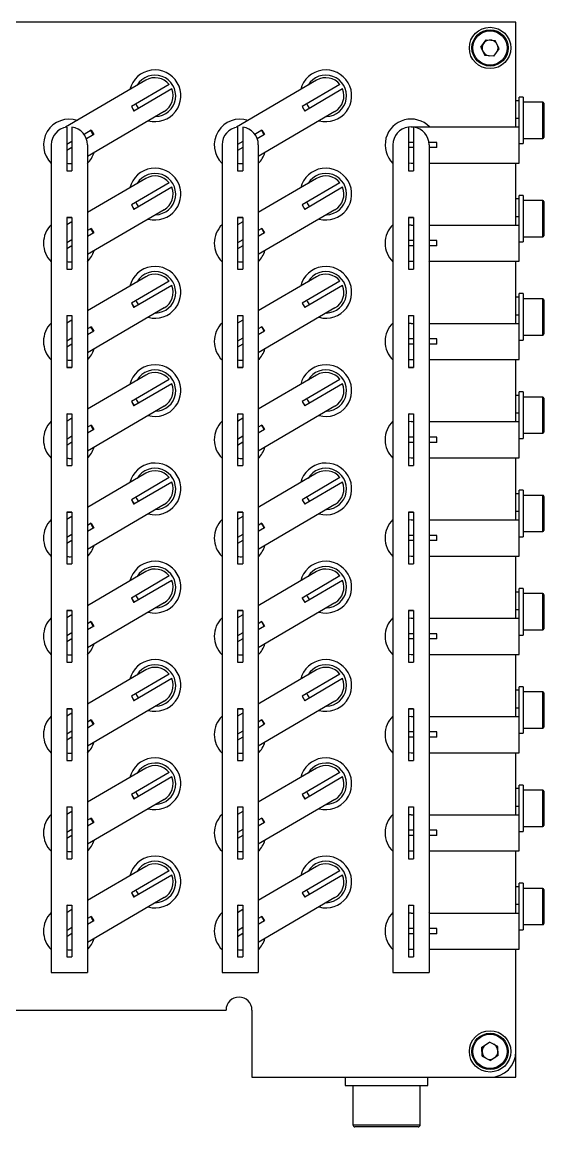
# Model space of a CAD drawing. Header units: millimetres. Extents: x -116 to 116, y -133 to 95.
# Drawn here: x 15.6 to 116.4, y -118.6 to 95 of the extents above; entities that cross this region are included whole.
import ezdxf

# ---------------------------------------------------------------- set-up
doc = ezdxf.new("R2010")
doc.units = ezdxf.units.MM

msp = doc.modelspace()

# ---------------------------------------------------------------- linework, layer by layer
at = {"color": 7, "linetype": 'Continuous', "lineweight": 25}
for p, q in [((111, 95), (-111, 95)), ((111, 74.75), (111, 95)), ((104.23, 90.14), (105.24, 91.6)), ((104.23, 90.14), (104.99, 88.54)), ((105.24, 91.6), (107.01, 91.46)), ((106.76, 88.4), (107.77, 89.86)), ((107.77, 89.86), (107.01, 91.46)), ((106.76, 88.4), (104.99, 88.54)), ((39.5, 83.77), (23.99, 74.67)), ((72.5, 83.77), (56.99, 74.67)), ((44.01, 82.93), (36.71, 78.65)), ((44.51, 82.07), (37.21, 77.79)), ((77.01, 82.93), (69.71, 78.65)), ((77.51, 82.07), (70.21, 77.79)), ((111, 79.87), (111.6, 79.87)), ((112.4, 80.5), (111.6, 80.5)), ((111.6, 67.75), (111.6, 80.5)), ((112.4, 80.5), (112.4, 71.5)), ((116.2, 79.5), (112.4, 79.5)), ((116.4, 79.3), (116.4, 72.7)), ((43.04, 77.73), (28.23, 69.04)), ((36.71, 78.65), (37.21, 77.79)), ((76.04, 77.73), (61.23, 69.04)), ((69.71, 78.65), (70.21, 77.79)), ((24.23, 74.71), (24.23, 66.25)), ((25.23, 74.71), (25.23, 66.25)), ((28.94, 74.1), (27.57, 73.29)), ((29.45, 73.24), (28.03, 72.4)), ((28.94, 74.1), (29.45, 73.24)), ((57.23, 74.71), (57.23, 66.25)), ((58.23, 74.71), (58.23, 66.25)), ((61.94, 74.1), (60.57, 73.29)), ((62.45, 73.24), (61.03, 72.4)), ((61.94, 74.1), (62.45, 73.24)), ((90.73, 74.75), (90.23, 74.71)), ((90.23, 74.71), (90.23, 66.25)), ((90.73, 74.75), (111.6, 74.75)), ((91.23, 74.71), (91.23, 66.25)), ((21.23, 71.25), (21.23, -88.75)), ((25.23, 71.92), (24.23, 71.33)), ((25.23, 70.76), (24.23, 70.17)), ((28.23, 71.25), (28.23, -88.75)), ((54.23, 71.25), (54.23, -88.75)), ((58.23, 71.92), (57.23, 71.33)), ((58.23, 70.76), (57.23, 70.17)), ((61.23, 71.25), (61.23, -88.75)), ((87.23, 71.25), (87.23, -88.75)), ((91.23, 71.75), (90.23, 71.75)), ((91.23, 70.75), (90.23, 70.75)), ((95.73, 71.75), (94.19, 71.75)), ((94.23, 71.25), (94.23, -88.75)), ((95.73, 70.75), (94.23, 70.75)), ((95.7, 70.75), (95.7, 71.75)), ((95.73, 70.75), (95.73, 71.75)), ((111.6, 71.5), (112.4, 71.5)), ((112.4, 72.5), (116.2, 72.5)), ((24.23, 66.25), (25.23, 66.25)), ((57.23, 66.25), (58.23, 66.25)), ((90.23, 67.79), (90.73, 67.75)), ((90.23, 66.25), (91.23, 66.25)), ((90.73, 67.75), (91.23, 67.75)), ((94.23, 67.75), (111.6, 67.75)), ((94.23, 67.68), (94.3, 67.75)), ((111, 55.75), (111, 67.75)), ((39.5, 64.77), (28.23, 58.16)), ((72.5, 64.77), (61.23, 58.16)), ((44.01, 63.93), (36.71, 59.65)), ((44.51, 63.07), (37.21, 58.79)), ((77.01, 63.93), (69.71, 59.65)), ((77.51, 63.07), (70.21, 58.79)), ((111, 60.87), (111.6, 60.87)), ((112.4, 61.5), (111.6, 61.5)), ((111.6, 48.75), (111.6, 61.5)), ((112.4, 61.5), (112.4, 52.5)), ((116.2, 60.5), (112.4, 60.5)), ((116.4, 60.3), (116.4, 53.7)), ((43.04, 58.73), (28.23, 50.04)), ((36.71, 59.65), (37.21, 58.79)), ((76.04, 58.73), (61.23, 50.04)), ((69.71, 59.65), (70.21, 58.79)), ((24.23, 57.25), (24.23, 47.25)), ((24.23, 57.25), (25.23, 57.25)), ((25.23, 56.4), (24.23, 55.81)), ((25.23, 57.25), (25.23, 47.25)), ((57.23, 57.25), (58.23, 57.25)), ((57.23, 57.25), (57.23, 47.25)), ((58.23, 56.4), (57.23, 55.81)), ((58.23, 57.25), (58.23, 47.25)), ((90.23, 57.25), (91.23, 57.25)), ((90.23, 57.25), (90.23, 47.25)), ((90.73, 55.75), (90.23, 55.71)), ((90.73, 55.75), (91.23, 55.75)), ((91.23, 57.25), (91.23, 47.25)), ((94.3, 55.75), (94.23, 55.82)), ((94.23, 55.75), (111.6, 55.75)), ((28.94, 55.1), (28.23, 54.68)), ((29.45, 54.24), (28.23, 53.52)), ((28.94, 55.1), (29.45, 54.24)), ((61.94, 55.1), (61.23, 54.68)), ((62.45, 54.24), (61.23, 53.52)), ((61.94, 55.1), (62.45, 54.24)), ((112.4, 53.5), (116.2, 53.5)), ((25.23, 52.92), (24.23, 52.33)), ((25.23, 51.76), (24.23, 51.17)), ((58.23, 52.92), (57.23, 52.33)), ((58.23, 51.76), (57.23, 51.17)), ((91.23, 52.75), (90.23, 52.75)), ((91.23, 51.75), (90.23, 51.75)), ((95.73, 52.75), (94.23, 52.75)), ((95.73, 51.75), (94.23, 51.75)), ((95.7, 51.75), (95.7, 52.75)), ((95.73, 51.75), (95.73, 52.75)), ((111.6, 52.5), (112.4, 52.5)), ((24.23, 47.25), (25.23, 47.25)), ((57.23, 47.25), (58.23, 47.25)), ((90.23, 48.79), (90.73, 48.75)), ((90.23, 47.25), (91.23, 47.25)), ((90.73, 48.75), (91.23, 48.75)), ((94.23, 48.75), (111.6, 48.75)), ((94.23, 48.68), (94.3, 48.75)), ((111, 36.75), (111, 48.75)), ((39.5, 45.77), (28.23, 39.16)), ((44.01, 44.93), (36.71, 40.65)), ((72.5, 45.77), (61.23, 39.16)), ((77.01, 44.93), (69.71, 40.65)), ((44.51, 44.07), (37.21, 39.79)), ((77.51, 44.07), (70.21, 39.79)), ((36.71, 40.65), (37.21, 39.79)), ((69.71, 40.65), (70.21, 39.79)), ((111, 41.87), (111.6, 41.87)), ((112.4, 42.5), (111.6, 42.5)), ((111.6, 29.75), (111.6, 42.5)), ((112.4, 42.5), (112.4, 33.5)), ((116.2, 41.5), (112.4, 41.5)), ((116.4, 41.3), (116.4, 34.7)), ((43.04, 39.73), (28.23, 31.04)), ((76.04, 39.73), (61.23, 31.04)), ((24.23, 38.25), (24.23, 28.25)), ((24.23, 38.25), (25.23, 38.25)), ((25.23, 37.4), (24.23, 36.81)), ((25.23, 38.25), (25.23, 28.25)), ((57.23, 38.25), (58.23, 38.25)), ((57.23, 38.25), (57.23, 28.25)), ((58.23, 37.4), (57.23, 36.81)), ((58.23, 38.25), (58.23, 28.25)), ((90.23, 38.25), (91.23, 38.25)), ((90.23, 38.25), (90.23, 28.25)), ((90.73, 36.75), (90.23, 36.71)), ((90.73, 36.75), (91.23, 36.75)), ((91.23, 38.25), (91.23, 28.25)), ((94.3, 36.75), (94.23, 36.82)), ((94.23, 36.75), (111.6, 36.75)), ((28.94, 36.1), (28.23, 35.68)), ((29.45, 35.24), (28.23, 34.52)), ((28.94, 36.1), (29.45, 35.24)), ((61.94, 36.1), (61.23, 35.68)), ((62.45, 35.24), (61.23, 34.52)), ((61.94, 36.1), (62.45, 35.24)), ((112.4, 34.5), (116.2, 34.5)), ((25.23, 33.92), (24.23, 33.33)), ((25.23, 32.76), (24.23, 32.17)), ((58.23, 33.92), (57.23, 33.33)), ((58.23, 32.76), (57.23, 32.17)), ((91.23, 33.75), (90.23, 33.75)), ((91.23, 32.75), (90.23, 32.75)), ((95.73, 33.75), (94.23, 33.75)), ((95.73, 32.75), (94.23, 32.75)), ((95.7, 32.75), (95.7, 33.75)), ((95.73, 32.75), (95.73, 33.75)), ((111.6, 33.5), (112.4, 33.5)), ((24.23, 28.25), (25.23, 28.25)), ((57.23, 28.25), (58.23, 28.25)), ((90.23, 29.79), (90.73, 29.75)), ((90.23, 28.25), (91.23, 28.25)), ((90.73, 29.75), (91.23, 29.75)), ((94.23, 29.75), (111.6, 29.75)), ((94.23, 29.68), (94.3, 29.75)), ((111, 17.75), (111, 29.75)), ((39.5, 26.77), (28.23, 20.16)), ((44.01, 25.93), (36.71, 21.65)), ((72.5, 26.77), (61.23, 20.16)), ((77.01, 25.93), (69.71, 21.65)), ((44.51, 25.07), (37.21, 20.79)), ((77.51, 25.07), (70.21, 20.79)), ((112.4, 23.5), (111.6, 23.5)), ((111.6, 10.75), (111.6, 23.5)), ((112.4, 23.5), (112.4, 14.5)), ((36.71, 21.65), (37.21, 20.79)), ((69.71, 21.65), (70.21, 20.79)), ((111, 22.87), (111.6, 22.87)), ((116.2, 22.5), (112.4, 22.5)), ((116.4, 22.3), (116.4, 15.7)), ((24.23, 19.25), (24.23, 9.25)), ((24.23, 19.25), (25.23, 19.25)), ((25.23, 19.25), (25.23, 9.25)), ((43.04, 20.73), (28.23, 12.04)), ((57.23, 19.25), (58.23, 19.25)), ((57.23, 19.25), (57.23, 9.25)), ((58.23, 19.25), (58.23, 9.25)), ((76.04, 20.73), (61.23, 12.04)), ((90.23, 19.25), (91.23, 19.25)), ((90.23, 19.25), (90.23, 9.25)), ((91.23, 19.25), (91.23, 9.25)), ((25.23, 18.4), (24.23, 17.81)), ((28.94, 17.1), (28.23, 16.68)), ((28.94, 17.1), (29.45, 16.24)), ((58.23, 18.4), (57.23, 17.81)), ((61.94, 17.1), (61.23, 16.68)), ((61.94, 17.1), (62.45, 16.24)), ((90.73, 17.75), (90.23, 17.71)), ((90.73, 17.75), (91.23, 17.75)), ((94.3, 17.75), (94.23, 17.82)), ((94.23, 17.75), (111.6, 17.75)), ((29.45, 16.24), (28.23, 15.52)), ((62.45, 16.24), (61.23, 15.52)), ((112.4, 15.5), (116.2, 15.5)), ((25.23, 14.92), (24.23, 14.33)), ((25.23, 13.76), (24.23, 13.17)), ((58.23, 14.92), (57.23, 14.33)), ((58.23, 13.76), (57.23, 13.17)), ((91.23, 14.75), (90.23, 14.75)), ((91.23, 13.75), (90.23, 13.75)), ((95.73, 14.75), (94.23, 14.75)), ((95.73, 13.75), (94.23, 13.75)), ((95.7, 13.75), (95.7, 14.75)), ((95.73, 13.75), (95.73, 14.75)), ((111.6, 14.5), (112.4, 14.5)), ((90.23, 10.79), (90.73, 10.75)), ((90.73, 10.75), (91.23, 10.75)), ((94.23, 10.75), (111.6, 10.75)), ((94.23, 10.68), (94.3, 10.75)), ((111, -1.25), (111, 10.75)), ((24.23, 9.25), (25.23, 9.25)), ((57.23, 9.25), (58.23, 9.25)), ((90.23, 9.25), (91.23, 9.25)), ((39.5, 7.77), (28.23, 1.16)), ((44.01, 6.93), (36.71, 2.65)), ((72.5, 7.77), (61.23, 1.16)), ((77.01, 6.93), (69.71, 2.65)), ((44.51, 6.07), (37.21, 1.79)), ((77.51, 6.07), (70.21, 1.79)), ((112.4, 4.5), (111.6, 4.5)), ((111.6, -8.25), (111.6, 4.5)), ((112.4, 4.5), (112.4, -4.5)), ((36.71, 2.65), (37.21, 1.79)), ((69.71, 2.65), (70.21, 1.79)), ((111, 3.87), (111.6, 3.87)), ((116.2, 3.5), (112.4, 3.5)), ((116.4, 3.3), (116.4, -3.3)), ((24.23, 0.25), (24.23, -9.75)), ((24.23, 0.25), (25.23, 0.25)), ((25.23, 0.25), (25.23, -9.75)), ((43.04, 1.73), (28.23, -6.96)), ((57.23, 0.25), (58.23, 0.25)), ((57.23, 0.25), (57.23, -9.75)), ((58.23, 0.25), (58.23, -9.75)), ((76.04, 1.73), (61.23, -6.96)), ((90.23, 0.25), (90.23, -9.75)), ((90.23, 0.25), (91.23, 0.25)), ((91.23, 0.25), (91.23, -9.75)), ((25.23, -0.6), (24.23, -1.19)), ((28.94, -1.9), (28.23, -2.32)), ((28.94, -1.9), (29.45, -2.76)), ((58.23, -0.6), (57.23, -1.19)), ((61.94, -1.9), (61.23, -2.32)), ((61.94, -1.9), (62.45, -2.76)), ((90.73, -1.25), (90.23, -1.29)), ((90.73, -1.25), (91.23, -1.25)), ((94.3, -1.25), (94.23, -1.18)), ((94.23, -1.25), (111.6, -1.25)), ((25.23, -4.08), (24.23, -4.67)), ((29.45, -2.76), (28.23, -3.48)), ((58.23, -4.08), (57.23, -4.67)), ((62.45, -2.76), (61.23, -3.48)), ((91.23, -4.25), (90.23, -4.25)), ((95.73, -4.25), (94.23, -4.25)), ((95.7, -5.25), (95.7, -4.25)), ((95.73, -5.25), (95.73, -4.25)), ((112.4, -3.5), (116.2, -3.5)), ((25.23, -5.24), (24.23, -5.83)), ((58.23, -5.24), (57.23, -5.83)), ((91.23, -5.25), (90.23, -5.25)), ((95.73, -5.25), (94.23, -5.25)), ((111.6, -4.5), (112.4, -4.5)), ((90.23, -8.21), (90.73, -8.25)), ((90.73, -8.25), (91.23, -8.25)), ((94.23, -8.25), (111.6, -8.25)), ((94.23, -8.32), (94.3, -8.25)), ((111, -20.25), (111, -8.25)), ((24.23, -9.75), (25.23, -9.75)), ((57.23, -9.75), (58.23, -9.75)), ((90.23, -9.75), (91.23, -9.75)), ((39.5, -11.23), (28.23, -17.84)), ((44.01, -12.07), (36.71, -16.35)), ((72.5, -11.23), (61.23, -17.84)), ((77.01, -12.07), (69.71, -16.35)), ((44.51, -12.93), (37.21, -17.21)), ((77.51, -12.93), (70.21, -17.21)), ((112.4, -14.5), (111.6, -14.5)), ((111.6, -27.25), (111.6, -14.5)), ((112.4, -14.5), (112.4, -23.5)), ((36.71, -16.35), (37.21, -17.21)), ((69.71, -16.35), (70.21, -17.21)), ((111, -15.13), (111.6, -15.13)), ((116.2, -15.5), (112.4, -15.5)), ((116.4, -15.7), (116.4, -22.3)), ((24.23, -18.75), (25.23, -18.75)), ((24.23, -18.75), (24.23, -28.75)), ((25.23, -18.75), (25.23, -28.75)), ((43.04, -17.27), (28.23, -25.96)), ((57.23, -18.75), (58.23, -18.75)), ((57.23, -18.75), (57.23, -28.75)), ((58.23, -18.75), (58.23, -28.75)), ((76.04, -17.27), (61.23, -25.96)), ((90.23, -18.75), (91.23, -18.75)), ((90.23, -18.75), (90.23, -28.75)), ((91.23, -18.75), (91.23, -28.75)), ((25.23, -19.6), (24.23, -20.19)), ((28.94, -20.9), (28.23, -21.32)), ((28.94, -20.9), (29.45, -21.76)), ((58.23, -19.6), (57.23, -20.19)), ((61.94, -20.9), (61.23, -21.32)), ((61.94, -20.9), (62.45, -21.76)), ((90.73, -20.25), (90.23, -20.29)), ((90.73, -20.25), (91.23, -20.25)), ((94.3, -20.25), (94.23, -20.18)), ((94.23, -20.25), (111.6, -20.25)), ((25.23, -23.08), (24.23, -23.67)), ((29.45, -21.76), (28.23, -22.48)), ((58.23, -23.08), (57.23, -23.67)), ((62.45, -21.76), (61.23, -22.48)), ((91.23, -23.25), (90.23, -23.25)), ((95.73, -23.25), (94.23, -23.25)), ((95.7, -24.25), (95.7, -23.25)), ((95.73, -24.25), (95.73, -23.25)), ((112.4, -22.5), (116.2, -22.5)), ((25.23, -24.24), (24.23, -24.83)), ((58.23, -24.24), (57.23, -24.83)), ((91.23, -24.25), (90.23, -24.25)), ((95.73, -24.25), (94.23, -24.25)), ((111.6, -23.5), (112.4, -23.5)), ((90.23, -27.21), (90.73, -27.25)), ((90.73, -27.25), (91.23, -27.25)), ((94.23, -27.25), (111.6, -27.25)), ((94.23, -27.32), (94.3, -27.25)), ((111, -39.25), (111, -27.25)), ((24.23, -28.75), (25.23, -28.75)), ((57.23, -28.75), (58.23, -28.75)), ((90.23, -28.75), (91.23, -28.75)), ((39.5, -30.23), (28.23, -36.84)), ((44.01, -31.07), (36.71, -35.35)), ((44.51, -31.93), (37.21, -36.21)), ((72.5, -30.23), (61.23, -36.84)), ((77.01, -31.07), (69.71, -35.35)), ((77.51, -31.93), (70.21, -36.21)), ((111, -34.13), (111.6, -34.13)), ((112.4, -33.5), (111.6, -33.5)), ((111.6, -46.25), (111.6, -33.5)), ((112.4, -33.5), (112.4, -42.5)), ((43.04, -36.27), (28.23, -44.96)), ((36.71, -35.35), (37.21, -36.21)), ((76.04, -36.27), (61.23, -44.96)), ((69.71, -35.35), (70.21, -36.21)), ((116.2, -34.5), (112.4, -34.5)), ((116.4, -34.7), (116.4, -41.3)), ((24.23, -37.75), (25.23, -37.75)), ((24.23, -37.75), (24.23, -47.75)), ((25.23, -37.75), (25.23, -47.75)), ((57.23, -37.75), (58.23, -37.75)), ((57.23, -37.75), (57.23, -47.75)), ((58.23, -37.75), (58.23, -47.75)), ((90.23, -37.75), (91.23, -37.75)), ((90.23, -37.75), (90.23, -47.75)), ((91.23, -37.75), (91.23, -47.75)), ((25.23, -38.6), (24.23, -39.19)), ((28.94, -39.9), (28.23, -40.32)), ((28.94, -39.9), (29.45, -40.76)), ((58.23, -38.6), (57.23, -39.19)), ((61.94, -39.9), (61.23, -40.32)), ((61.94, -39.9), (62.45, -40.76)), ((90.73, -39.25), (90.23, -39.29)), ((90.73, -39.25), (91.23, -39.25)), ((94.3, -39.25), (94.23, -39.18)), ((94.23, -39.25), (111.6, -39.25)), ((25.23, -42.08), (24.23, -42.67)), ((29.45, -40.76), (28.23, -41.48)), ((58.23, -42.08), (57.23, -42.67)), ((62.45, -40.76), (61.23, -41.48)), ((91.23, -42.25), (90.23, -42.25)), ((95.73, -42.25), (94.23, -42.25)), ((95.7, -43.25), (95.7, -42.25)), ((95.73, -43.25), (95.73, -42.25)), ((111.6, -42.5), (112.4, -42.5)), ((112.4, -41.5), (116.2, -41.5)), ((25.23, -43.24), (24.23, -43.83)), ((58.23, -43.24), (57.23, -43.83)), ((91.23, -43.25), (90.23, -43.25)), ((95.73, -43.25), (94.23, -43.25)), ((90.23, -46.21), (90.73, -46.25)), ((90.73, -46.25), (91.23, -46.25)), ((94.23, -46.25), (111.6, -46.25)), ((94.23, -46.32), (94.3, -46.25)), ((111, -58.25), (111, -46.25)), ((24.23, -47.75), (25.23, -47.75)), ((57.23, -47.75), (58.23, -47.75)), ((90.23, -47.75), (91.23, -47.75)), ((39.5, -49.23), (28.23, -55.84)), ((44.01, -50.07), (36.71, -54.35)), ((44.51, -50.93), (37.21, -55.21)), ((72.5, -49.23), (61.23, -55.84)), ((77.01, -50.07), (69.71, -54.35)), ((77.51, -50.93), (70.21, -55.21)), ((111, -53.13), (111.6, -53.13)), ((112.4, -52.5), (111.6, -52.5)), ((111.6, -65.25), (111.6, -52.5)), ((112.4, -52.5), (112.4, -61.5)), ((43.04, -55.27), (28.23, -63.96)), ((36.71, -54.35), (37.21, -55.21)), ((76.04, -55.27), (61.23, -63.96)), ((69.71, -54.35), (70.21, -55.21)), ((116.2, -53.5), (112.4, -53.5)), ((116.4, -53.7), (116.4, -60.3)), ((24.23, -56.75), (25.23, -56.75)), ((24.23, -56.75), (24.23, -66.75)), ((25.23, -57.6), (24.23, -58.19)), ((25.23, -56.75), (25.23, -66.75)), ((57.23, -56.75), (58.23, -56.75)), ((57.23, -56.75), (57.23, -66.75)), ((58.23, -57.6), (57.23, -58.19)), ((58.23, -56.75), (58.23, -66.75)), ((90.23, -56.75), (91.23, -56.75)), ((90.23, -56.75), (90.23, -66.75)), ((91.23, -56.75), (91.23, -66.75)), ((28.94, -58.9), (28.23, -59.32)), ((29.45, -59.76), (28.23, -60.48)), ((28.94, -58.9), (29.45, -59.76)), ((61.94, -58.9), (61.23, -59.32)), ((62.45, -59.76), (61.23, -60.48)), ((61.94, -58.9), (62.45, -59.76)), ((90.73, -58.25), (90.23, -58.29)), ((90.73, -58.25), (91.23, -58.25)), ((94.3, -58.25), (94.23, -58.18)), ((94.23, -58.25), (111.6, -58.25)), ((25.23, -61.08), (24.23, -61.67)), ((58.23, -61.08), (57.23, -61.67)), ((91.23, -61.25), (90.23, -61.25)), ((95.73, -61.25), (94.23, -61.25)), ((95.7, -62.25), (95.7, -61.25)), ((95.73, -62.25), (95.73, -61.25)), ((111.6, -61.5), (112.4, -61.5)), ((112.4, -60.5), (116.2, -60.5)), ((25.23, -62.24), (24.23, -62.83)), ((58.23, -62.24), (57.23, -62.83)), ((91.23, -62.25), (90.23, -62.25)), ((95.73, -62.25), (94.23, -62.25)), ((90.23, -65.21), (90.73, -65.25)), ((90.73, -65.25), (91.23, -65.25)), ((94.23, -65.25), (111.6, -65.25)), ((94.23, -65.32), (94.3, -65.25)), ((111, -77.25), (111, -65.25)), ((24.23, -66.75), (25.23, -66.75)), ((39.5, -68.23), (28.23, -74.84)), ((57.23, -66.75), (58.23, -66.75)), ((72.5, -68.23), (61.23, -74.84)), ((90.23, -66.75), (91.23, -66.75)), ((44.01, -69.07), (36.71, -73.35)), ((44.51, -69.93), (37.21, -74.21)), ((77.01, -69.07), (69.71, -73.35)), ((77.51, -69.93), (70.21, -74.21)), ((111, -72.13), (111.6, -72.13)), ((112.4, -71.5), (111.6, -71.5)), ((111.6, -84.25), (111.6, -71.5)), ((112.4, -71.5), (112.4, -80.5)), ((116.2, -72.5), (112.4, -72.5)), ((43.04, -74.27), (28.23, -82.96)), ((36.71, -73.35), (37.21, -74.21)), ((76.04, -74.27), (61.23, -82.96)), ((69.71, -73.35), (70.21, -74.21)), ((116.4, -72.7), (116.4, -79.3)), ((24.23, -75.75), (25.23, -75.75)), ((24.23, -75.75), (24.23, -85.75)), ((25.23, -76.6), (24.23, -77.19)), ((25.23, -75.75), (25.23, -85.75)), ((57.23, -75.75), (58.23, -75.75)), ((57.23, -75.75), (57.23, -85.75)), ((58.23, -76.6), (57.23, -77.19)), ((58.23, -75.75), (58.23, -85.75)), ((90.23, -75.75), (91.23, -75.75)), ((90.23, -75.75), (90.23, -85.75)), ((91.23, -75.75), (91.23, -85.75)), ((28.94, -77.9), (28.23, -78.32)), ((29.45, -78.76), (28.23, -79.48)), ((28.94, -77.9), (29.45, -78.76)), ((61.94, -77.9), (61.23, -78.32)), ((62.45, -78.76), (61.23, -79.48)), ((61.94, -77.9), (62.45, -78.76)), ((90.73, -77.25), (90.23, -77.29)), ((90.73, -77.25), (91.23, -77.25)), ((94.3, -77.25), (94.23, -77.18)), ((94.23, -77.25), (111.6, -77.25)), ((25.23, -80.08), (24.23, -80.67)), ((58.23, -80.08), (57.23, -80.67)), ((91.23, -80.25), (90.23, -80.25)), ((95.73, -80.25), (94.23, -80.25)), ((95.7, -81.25), (95.7, -80.25)), ((95.73, -81.25), (95.73, -80.25)), ((111.6, -80.5), (112.4, -80.5)), ((112.4, -79.5), (116.2, -79.5)), ((25.23, -81.24), (24.23, -81.83)), ((58.23, -81.24), (57.23, -81.83)), ((91.23, -81.25), (90.23, -81.25)), ((95.73, -81.25), (94.23, -81.25)), ((90.23, -84.21), (90.73, -84.25)), ((90.73, -84.25), (91.23, -84.25)), ((94.23, -84.25), (111.6, -84.25)), ((94.23, -84.32), (94.3, -84.25)), ((111, -109), (111, -84.25)), ((24.23, -85.75), (25.23, -85.75)), ((57.23, -85.75), (58.23, -85.75)), ((90.23, -85.75), (91.23, -85.75)), ((21.23, -88.75), (28.23, -88.75)), ((54.23, -88.75), (61.23, -88.75)), ((87.23, -88.75), (94.23, -88.75)), ((-55, -96), (55, -96)), ((60, -96), (60, -109)), ((104.43, -103.18), (105.92, -102.23)), ((107.5, -103.05), (105.92, -102.23)), ((104.5, -104.95), (104.43, -103.18)), ((107.57, -104.82), (107.5, -103.05)), ((104.5, -104.95), (106.08, -105.77)), ((107.57, -104.82), (106.08, -105.77)), ((60, -109), (111, -109)), ((78, -109), (78, -110.6)), ((78, -110.6), (94, -110.6)), ((79.5, -110.6), (79.5, -118.2)), ((92.5, -118.2), (92.5, -110.6)), ((94, -110.6), (94, -109)), ((92.1, -118.6), (79.9, -118.6))]:
    msp.add_line(p, q, dxfattribs=at)
at = {"color": 8, "linetype": 'Continuous', "lineweight": 25}
for p, q in [((116.2, 72.5), (116.2, 79.5)), ((111.6, 76.37), (111, 76.37)), ((116.2, 53.5), (116.2, 60.5)), ((111.6, 57.37), (111, 57.37)), ((116.2, 34.5), (116.2, 41.5)), ((111.6, 38.37), (111, 38.37)), ((116.2, 15.5), (116.2, 22.5)), ((111.6, 19.37), (111, 19.37)), ((116.2, -3.5), (116.2, 3.5)), ((111.6, 0.37), (111, 0.37)), ((116.2, -22.5), (116.2, -15.5)), ((111.6, -18.63), (111, -18.63)), ((116.2, -41.5), (116.2, -34.5)), ((111.6, -37.63), (111, -37.63)), ((116.2, -60.5), (116.2, -53.5)), ((111.6, -56.63), (111, -56.63)), ((116.2, -79.5), (116.2, -72.5)), ((111.6, -75.63), (111, -75.63)), ((79.5, -118.2), (92.5, -118.2))]:
    msp.add_line(p, q, dxfattribs=at)
at = {"color": 7, "linetype": 'Continuous', "lineweight": 25, "flags": 128}
for points in [[(37.6, 79.17), (37.73, 78.89), (38.1, 78.31)], [(70.6, 79.17), (70.73, 78.89), (71.1, 78.31)], [(36.73, 78.66), (36.73, 78.65), (37.23, 77.8)], [(69.73, 78.66), (69.73, 78.65), (70.23, 77.8)], [(29.34, 73.17), (29.01, 73.83), (28.87, 74.05)], [(62.34, 73.17), (62.01, 73.83), (61.87, 74.05)], [(24.23, 66.28), (24.46, 66.26), (25.23, 66.28)], [(57.23, 66.28), (57.46, 66.26), (58.23, 66.28)], [(90.23, 66.28), (90.46, 66.26), (91.23, 66.28)], [(37.6, 60.17), (37.73, 59.89), (38.1, 59.31)], [(70.6, 60.17), (70.73, 59.89), (71.1, 59.31)], [(36.73, 59.66), (36.73, 59.65), (37.23, 58.8)], [(69.73, 59.66), (69.73, 59.65), (70.23, 58.8)], [(25.23, 57.22), (24.46, 57.24), (24.23, 57.22)], [(58.23, 57.22), (57.46, 57.24), (57.23, 57.22)], [(91.23, 57.22), (90.46, 57.24), (90.23, 57.22)], [(29.34, 54.17), (29.01, 54.83), (28.87, 55.05)], [(62.34, 54.17), (62.01, 54.83), (61.87, 55.05)], [(24.23, 47.28), (24.46, 47.26), (25.23, 47.28)], [(57.23, 47.28), (57.46, 47.26), (58.23, 47.28)], [(90.23, 47.28), (90.46, 47.26), (91.23, 47.28)], [(36.73, 40.66), (36.73, 40.65), (37.23, 39.8)], [(37.6, 41.17), (37.73, 40.89), (38.1, 40.31)], [(69.73, 40.66), (69.73, 40.65), (70.23, 39.8)], [(70.6, 41.17), (70.73, 40.89), (71.1, 40.31)], [(25.23, 38.22), (24.46, 38.24), (24.23, 38.22)], [(58.23, 38.22), (57.46, 38.24), (57.23, 38.22)], [(91.23, 38.22), (90.46, 38.24), (90.23, 38.22)], [(29.34, 35.17), (29.01, 35.83), (28.87, 36.05)], [(62.34, 35.17), (62.01, 35.83), (61.87, 36.05)], [(24.23, 28.28), (24.46, 28.26), (25.23, 28.28)], [(57.23, 28.28), (57.46, 28.26), (58.23, 28.28)], [(90.23, 28.28), (90.46, 28.26), (91.23, 28.28)], [(36.73, 21.66), (36.73, 21.65), (37.23, 20.8)], [(37.6, 22.17), (37.73, 21.89), (38.1, 21.31)], [(69.73, 21.66), (69.73, 21.65), (70.23, 20.8)], [(70.6, 22.17), (70.73, 21.89), (71.1, 21.31)], [(25.23, 19.22), (24.46, 19.24), (24.23, 19.22)], [(58.23, 19.22), (57.46, 19.24), (57.23, 19.22)], [(91.23, 19.22), (90.46, 19.24), (90.23, 19.22)], [(29.34, 16.17), (29.01, 16.83), (28.87, 17.05)], [(62.34, 16.17), (62.01, 16.83), (61.87, 17.05)], [(24.23, 9.28), (24.46, 9.26), (25.23, 9.28)], [(57.23, 9.28), (57.46, 9.26), (58.23, 9.28)], [(90.23, 9.28), (90.46, 9.26), (91.23, 9.28)], [(36.73, 2.66), (36.73, 2.65), (37.23, 1.8)], [(37.6, 3.17), (37.73, 2.89), (38.1, 2.31)], [(69.73, 2.66), (69.73, 2.65), (70.23, 1.8)], [(70.6, 3.17), (70.73, 2.89), (71.1, 2.31)], [(25.23, 0.22), (24.46, 0.24), (24.23, 0.22)], [(58.23, 0.22), (57.46, 0.24), (57.23, 0.22)], [(91.23, 0.22), (90.46, 0.24), (90.23, 0.22)], [(29.34, -2.83), (29.01, -2.17), (28.87, -1.95)], [(62.34, -2.83), (62.01, -2.17), (61.87, -1.95)], [(24.23, -9.72), (24.46, -9.74), (25.23, -9.72)], [(57.23, -9.72), (57.46, -9.74), (58.23, -9.72)], [(90.23, -9.72), (90.46, -9.74), (91.23, -9.72)], [(36.73, -16.34), (36.73, -16.35), (37.23, -17.2)], [(37.6, -15.83), (37.73, -16.11), (38.1, -16.69)], [(69.73, -16.34), (69.73, -16.35), (70.23, -17.2)], [(70.6, -15.83), (70.73, -16.11), (71.1, -16.69)], [(25.23, -18.78), (24.46, -18.76), (24.23, -18.78)], [(58.23, -18.78), (57.46, -18.76), (57.23, -18.78)], [(91.23, -18.78), (90.46, -18.76), (90.23, -18.78)], [(29.34, -21.83), (29.01, -21.17), (28.87, -20.95)], [(62.34, -21.83), (62.01, -21.17), (61.87, -20.95)], [(24.23, -28.72), (24.46, -28.74), (25.23, -28.72)], [(57.23, -28.72), (57.46, -28.74), (58.23, -28.72)], [(90.23, -28.72), (90.46, -28.74), (91.23, -28.72)], [(36.73, -35.34), (36.73, -35.35), (37.23, -36.2)], [(37.6, -34.83), (37.73, -35.11), (38.1, -35.69)], [(69.73, -35.34), (69.73, -35.35), (70.23, -36.2)], [(70.6, -34.83), (70.73, -35.11), (71.1, -35.69)], [(25.23, -37.78), (24.46, -37.76), (24.23, -37.78)], [(58.23, -37.78), (57.46, -37.76), (57.23, -37.78)], [(91.23, -37.78), (90.46, -37.76), (90.23, -37.78)], [(29.34, -40.83), (29.01, -40.17), (28.87, -39.95)], [(62.34, -40.83), (62.01, -40.17), (61.87, -39.95)], [(24.23, -47.72), (24.46, -47.74), (25.23, -47.72)], [(57.23, -47.72), (57.46, -47.74), (58.23, -47.72)], [(90.23, -47.72), (90.46, -47.74), (91.23, -47.72)], [(36.73, -54.34), (36.73, -54.35), (37.23, -55.2)], [(37.6, -53.83), (37.73, -54.11), (38.1, -54.69)], [(69.73, -54.34), (69.73, -54.35), (70.23, -55.2)], [(70.6, -53.83), (70.73, -54.11), (71.1, -54.69)], [(25.23, -56.78), (24.46, -56.76), (24.23, -56.78)], [(58.23, -56.78), (57.46, -56.76), (57.23, -56.78)], [(91.23, -56.78), (90.46, -56.76), (90.23, -56.78)], [(29.34, -59.83), (29.01, -59.17), (28.87, -58.95)], [(62.34, -59.83), (62.01, -59.17), (61.87, -58.95)], [(24.23, -66.72), (24.46, -66.74), (25.23, -66.72)], [(57.23, -66.72), (57.46, -66.74), (58.23, -66.72)], [(90.23, -66.72), (90.46, -66.74), (91.23, -66.72)], [(36.73, -73.34), (36.73, -73.35), (37.23, -74.2)], [(37.6, -72.83), (37.73, -73.11), (38.1, -73.69)], [(69.73, -73.34), (69.73, -73.35), (70.23, -74.2)], [(70.6, -72.83), (70.73, -73.11), (71.1, -73.69)], [(25.23, -75.78), (24.46, -75.76), (24.23, -75.78)], [(58.23, -75.78), (57.46, -75.76), (57.23, -75.78)], [(91.23, -75.78), (90.46, -75.76), (90.23, -75.78)], [(29.34, -78.83), (29.01, -78.17), (28.87, -77.95)], [(62.34, -78.83), (62.01, -78.17), (61.87, -77.95)], [(24.23, -85.72), (24.46, -85.74), (25.23, -85.72)], [(57.23, -85.72), (57.46, -85.74), (58.23, -85.72)], [(90.23, -85.72), (90.46, -85.74), (91.23, -85.72)]]:
    msp.add_lwpolyline(points, dxfattribs=at)
at = {"color": 7, "linetype": 'Continuous', "lineweight": 25}
for centre, radius in [((106, 90), 4), ((106, 90), 4), ((106, 90), 3.5), ((106, 90), 3.3), ((106, -104), 4), ((106, -104), 4), ((106, -104), 3.5), ((106, -104), 3.3)]:
    msp.add_circle(centre, radius, dxfattribs=at)
for centre, radius, start, end in [((106, 90), 1.54, 325.4648, 265.4648), ((41.27, 80.75), 5, 254.8228, 165.9688), ((74.27, 80.75), 5, 254.8228, 165.9688), ((41.27, 80.75), 4, 271.4408, 149.3508), ((41.27, 80.75), 3.5, 38.609, 120.3958), ((74.27, 80.75), 4, 271.4408, 149.3508), ((74.27, 80.75), 3.5, 38.609, 120.3958), ((41.27, 80.75), 3.5, 300.3958, 22.1826), ((74.27, 80.75), 3.5, 300.3958, 22.1826), ((116.2, 79.3), 0.2, 0, 90), ((24.73, 71.25), 5, 72.0427, 225.573), ((57.73, 71.25), 5, 72.0427, 225.573), ((90.73, 71.25), 5, 44.427, 225.573), ((24.73, 71.25), 3.5, 98.2132, 180), ((24.73, 71.25), 3.5, 0, 81.7868), ((57.73, 71.25), 3.5, 98.2132, 180), ((57.73, 71.25), 3.5, 0, 81.7868), ((90.73, 71.25), 3.5, 98.2132, 180), ((90.73, 71.25), 3.5, 0, 81.7868), ((116.2, 72.7), 0.2, 270, 0), ((24.73, 71.25), 5, 314.427, 343.0495), ((57.73, 71.25), 5, 314.427, 343.0495), ((24.88, 71.14), 3.5, 259.1797, 275.6231), ((41.27, 61.75), 5, 254.8228, 165.9688), ((57.88, 71.14), 3.5, 259.1797, 275.6231), ((74.27, 61.75), 5, 254.8228, 165.9688), ((41.27, 61.75), 4, 271.4408, 149.3508), ((41.27, 61.75), 3.5, 38.609, 120.3958), ((74.27, 61.75), 4, 271.4408, 149.3508), ((74.27, 61.75), 3.5, 38.609, 120.3958), ((41.27, 61.75), 3.5, 300.3958, 22.1826), ((74.27, 61.75), 3.5, 300.3958, 22.1826), ((116.2, 60.3), 0.2, 0, 90), ((24.73, 52.25), 5, 134.427, 225.573), ((57.73, 52.25), 5, 134.427, 225.573), ((90.73, 52.25), 5, 134.427, 225.573), ((116.2, 53.7), 0.2, 270, 360), ((24.73, 52.25), 5, 314.427, 343.0495), ((57.73, 52.25), 5, 314.427, 343.0495), ((24.88, 52.14), 3.5, 259.1797, 275.6231), ((41.27, 42.75), 5, 254.8228, 165.9688), ((57.88, 52.14), 3.5, 259.1797, 275.6231), ((74.27, 42.75), 5, 254.8228, 165.9688), ((41.27, 42.75), 4, 271.4408, 149.3508), ((41.27, 42.75), 3.5, 38.609, 120.3958), ((74.27, 42.75), 4, 271.4408, 149.3508), ((74.27, 42.75), 3.5, 38.609, 120.3958), ((41.27, 42.75), 3.5, 300.3958, 22.1826), ((74.27, 42.75), 3.5, 300.3958, 22.1826), ((116.2, 41.3), 0.2, 0, 90), ((24.73, 33.25), 5, 134.427, 225.573), ((57.73, 33.25), 5, 134.427, 225.573), ((90.73, 33.25), 5, 134.427, 225.573), ((116.2, 34.7), 0.2, 270, 360), ((24.73, 33.25), 5, 314.427, 343.0495), ((57.73, 33.25), 5, 314.427, 343.0495), ((24.88, 33.14), 3.5, 259.1797, 275.6231), ((41.27, 23.75), 5, 254.8228, 165.9688), ((57.88, 33.14), 3.5, 259.1797, 275.6231), ((74.27, 23.75), 5, 254.8228, 165.9688), ((41.27, 23.75), 4, 271.4408, 149.3508), ((41.27, 23.75), 3.5, 38.609, 120.3958), ((74.27, 23.75), 4, 271.4408, 149.3508), ((74.27, 23.75), 3.5, 38.609, 120.3958), ((41.27, 23.75), 3.5, 300.3958, 22.1826), ((74.27, 23.75), 3.5, 300.3958, 22.1826), ((116.2, 22.3), 0.2, 0, 90), ((24.73, 14.25), 5, 134.427, 225.573), ((57.73, 14.25), 5, 134.427, 225.573), ((90.73, 14.25), 5, 134.427, 225.573), ((116.2, 15.7), 0.2, 270, 360), ((24.88, 14.14), 3.5, 259.1797, 275.6231), ((24.73, 14.25), 5, 314.427, 343.0495), ((57.88, 14.14), 3.5, 259.1797, 275.6231), ((57.73, 14.25), 5, 314.427, 343.0495), ((41.27, 4.75), 5, 254.8228, 165.9688), ((41.27, 4.75), 4, 271.4408, 149.3508), ((74.27, 4.75), 5, 254.8228, 165.9688), ((74.27, 4.75), 4, 271.4408, 149.3508), ((41.27, 4.75), 3.5, 38.609, 120.3958), ((74.27, 4.75), 3.5, 38.609, 120.3958), ((41.27, 4.75), 3.5, 300.3958, 22.1826), ((74.27, 4.75), 3.5, 300.3958, 22.1826), ((116.2, 3.3), 0.2, 0, 90), ((24.73, -4.75), 5, 134.427, 225.573), ((57.73, -4.75), 5, 134.427, 225.573), ((90.73, -4.75), 5, 134.427, 225.573), ((116.2, -3.3), 0.2, 270, 360), ((24.73, -4.75), 5, 314.427, 343.0495), ((57.73, -4.75), 5, 314.427, 343.0495), ((24.88, -4.86), 3.5, 259.1797, 275.6231), ((57.88, -4.86), 3.5, 259.1797, 275.6231), ((41.27, -14.25), 5, 254.8228, 165.9688), ((41.27, -14.25), 4, 271.4408, 149.3508), ((74.27, -14.25), 5, 254.8228, 165.9688), ((74.27, -14.25), 4, 271.4408, 149.3508), ((41.27, -14.25), 3.5, 38.609, 120.3958), ((74.27, -14.25), 3.5, 38.609, 120.3958), ((41.27, -14.25), 3.5, 300.3958, 22.1826), ((74.27, -14.25), 3.5, 300.3958, 22.1826), ((116.2, -15.7), 0.2, 0, 90), ((24.73, -23.75), 5, 134.427, 225.573), ((57.73, -23.75), 5, 134.427, 225.573), ((90.73, -23.75), 5, 134.427, 225.573), ((116.2, -22.3), 0.2, 270, 360), ((24.73, -23.75), 5, 314.427, 343.0495), ((57.73, -23.75), 5, 314.427, 343.0495), ((24.88, -23.86), 3.5, 259.1797, 275.6231), ((57.88, -23.86), 3.5, 259.1797, 275.6231), ((41.27, -33.25), 5, 254.8228, 165.9688), ((41.27, -33.25), 4, 271.4408, 149.3508), ((41.27, -33.25), 3.5, 38.609, 120.3958), ((74.27, -33.25), 5, 254.8228, 165.9688), ((74.27, -33.25), 4, 271.4408, 149.3508), ((74.27, -33.25), 3.5, 38.609, 120.3958), ((41.27, -33.25), 3.5, 300.3958, 22.1826), ((74.27, -33.25), 3.5, 300.3958, 22.1826), ((116.2, -34.7), 0.2, 0, 90), ((24.73, -42.75), 5, 134.427, 225.573), ((57.73, -42.75), 5, 134.427, 225.573), ((90.73, -42.75), 5, 134.427, 225.573), ((116.2, -41.3), 0.2, 270, 360), ((24.73, -42.75), 5, 314.427, 343.0495), ((57.73, -42.75), 5, 314.427, 343.0495), ((24.88, -42.86), 3.5, 259.1797, 275.6231), ((57.88, -42.86), 3.5, 259.1797, 275.6231), ((41.27, -52.25), 5, 254.8228, 165.9688), ((41.27, -52.25), 4, 271.4408, 149.3508), ((41.27, -52.25), 3.5, 38.609, 120.3958), ((74.27, -52.25), 5, 254.8228, 165.9688), ((74.27, -52.25), 4, 271.4408, 149.3508), ((74.27, -52.25), 3.5, 38.609, 120.3958), ((41.27, -52.25), 3.5, 300.3958, 22.1826), ((74.27, -52.25), 3.5, 300.3958, 22.1826), ((116.2, -53.7), 0.2, 0, 90), ((24.73, -61.75), 5, 134.427, 225.573), ((57.73, -61.75), 5, 134.427, 225.573), ((90.73, -61.75), 5, 134.427, 225.573), ((116.2, -60.3), 0.2, 270, 360), ((24.73, -61.75), 5, 314.427, 343.0495), ((57.73, -61.75), 5, 314.427, 343.0495), ((24.88, -61.86), 3.5, 259.1797, 275.6231), ((57.88, -61.86), 3.5, 259.1797, 275.6231), ((41.27, -71.25), 5, 254.8228, 165.9688), ((41.27, -71.25), 4, 271.4408, 149.3508), ((41.27, -71.25), 3.5, 38.609, 120.3958), ((74.27, -71.25), 5, 254.8228, 165.9688), ((74.27, -71.25), 4, 271.4408, 149.3508), ((74.27, -71.25), 3.5, 38.609, 120.3958), ((41.27, -71.25), 3.5, 300.3958, 22.1826), ((74.27, -71.25), 3.5, 300.3958, 22.1826), ((116.2, -72.7), 0.2, 360, 90), ((24.73, -80.75), 5, 134.427, 225.573), ((57.73, -80.75), 5, 134.427, 225.573), ((90.73, -80.75), 5, 134.427, 225.573), ((116.2, -79.3), 0.2, 270, 0), ((24.73, -80.75), 5, 314.427, 343.0495), ((57.73, -80.75), 5, 314.427, 343.0495), ((24.88, -80.86), 3.5, 259.1797, 275.6231), ((57.88, -80.86), 3.5, 259.1797, 275.6231), ((57.5, -96), 2.5, 0, 180), ((106, -104), 1.54, 122.4483, 62.4483), ((106, -104), 5, 270, 0), ((79.9, -118.2), 0.4, 180, 270), ((92.1, -118.2), 0.4, 270, 0)]:
    msp.add_arc(centre, radius, start, end, dxfattribs=at)

doc.saveas('drawing.dxf')
